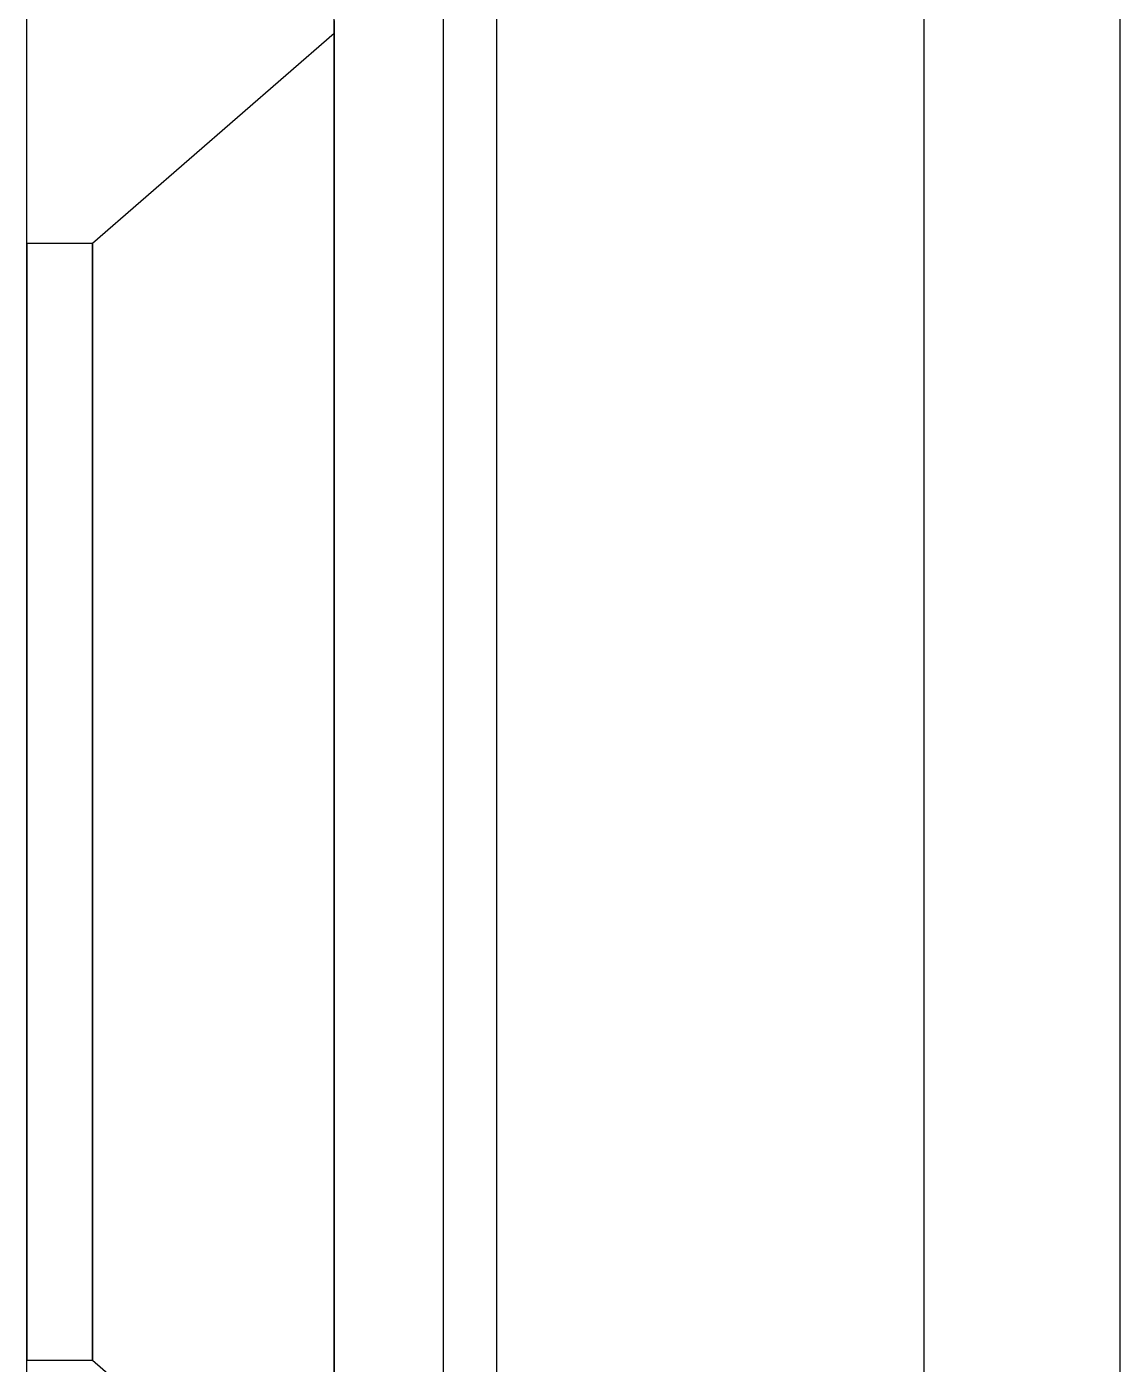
# Model space of a CAD drawing. Header units: metres. Extents: x 0 to 420, y 0 to 297.
# Drawn here: x 250.03 to 255.45, y 208.5 to 215.13 of the extents above; entities that cross this region are included whole.
import ezdxf

# ---------------------------------------------------------------- set-up
doc = ezdxf.new("R2010")
doc.units = ezdxf.units.M

msp = doc.modelspace()

# ---------------------------------------------------------------- linework, layer by layer
at = {"layer": 'GEOMETRY'}
for p, q in [((250.0342, 205.0683), (250.0342, 220.8163)), ((251.5582, 205.0683), (251.5582, 220.8163)), ((252.0976, 220.8163), (252.0976, 205.0683)), ((252.3622, 220.8163), (252.3622, 205.0683)), ((254.4806, 220.8163), (254.4806, 205.5763)), ((255.454, 205.5763), (255.454, 220.8163)), ((250.0342, 214.9094), (250.0342, 215.1635)), ((251.5582, 215.1635), (251.5582, 214.9094)), ((250.3602, 214.0599), (251.5582, 215.1013)), ((251.5582, 215.0804), (251.5582, 215.1013)), ((251.5582, 215.1013), (251.5582, 215.0804)), ((251.5582, 215.0596), (251.5582, 215.0804)), ((251.5582, 215.0804), (251.5582, 215.0596)), ((251.5582, 215.0387), (251.5582, 215.0596)), ((251.5582, 215.0596), (251.5582, 215.0387)), ((251.5582, 215.0178), (251.5582, 215.0387)), ((251.5582, 215.0387), (251.5582, 215.0178)), ((251.5582, 214.9794), (251.5582, 215.0178)), ((251.5582, 215.0178), (251.5582, 214.9794)), ((251.5582, 214.9178), (251.5582, 214.9794)), ((251.5582, 214.9794), (251.5582, 214.9178)), ((250.0342, 214.6394), (250.0342, 214.9094)), ((251.5582, 214.8561), (251.5582, 214.9178)), ((251.5582, 214.9178), (251.5582, 214.8561)), ((251.5582, 214.9094), (251.5582, 214.6394)), ((251.5582, 214.7945), (251.5582, 214.8561)), ((251.5582, 214.8561), (251.5582, 214.7945)), ((251.5582, 214.7328), (251.5582, 214.7945)), ((251.5582, 214.7945), (251.5582, 214.7328)), ((251.5582, 214.6389), (251.5582, 214.7328)), ((251.5582, 214.7328), (251.5582, 214.6389)), ((250.0342, 214.3668), (250.0342, 214.6394)), ((251.5582, 214.6394), (251.5582, 214.3668)), ((251.5582, 214.5396), (251.5582, 214.6389)), ((251.5582, 214.6389), (251.5582, 214.5396)), ((251.5582, 214.4403), (251.5582, 214.5396)), ((251.5582, 214.5396), (251.5582, 214.4403)), ((251.5582, 214.341), (251.5582, 214.4403)), ((251.5582, 214.4403), (251.5582, 214.341)), ((250.0342, 214.0941), (250.0342, 214.3668)), ((251.5582, 214.3668), (251.5582, 214.0941)), ((251.5582, 214.2324), (251.5582, 214.341)), ((251.5582, 214.341), (251.5582, 214.2324)), ((251.5582, 214.1004), (251.5582, 214.2324)), ((251.5582, 214.2324), (251.5582, 214.1004)), ((250.0342, 213.8214), (250.0342, 214.0941)), ((251.5582, 213.9685), (251.5582, 214.1004)), ((251.5582, 214.1004), (251.5582, 213.9685)), ((251.5582, 214.0941), (251.5582, 213.8214)), ((250.0342, 214.0599), (250.3602, 214.0599)), ((250.0342, 214.0599), (250.0342, 214.0448)), ((250.0342, 214.0448), (250.0342, 214.0599)), ((250.0342, 214.0448), (250.0342, 214.0296)), ((250.0342, 214.0296), (250.0342, 214.0448)), ((250.0342, 214.0296), (250.0342, 214.0144)), ((250.0342, 214.0144), (250.0342, 214.0296)), ((250.3602, 214.0448), (250.3602, 214.0599)), ((250.3602, 214.0599), (250.3602, 214.0448)), ((250.3602, 214.0296), (250.3602, 214.0448)), ((250.3602, 214.0448), (250.3602, 214.0296)), ((250.3602, 214.0144), (250.3602, 214.0296)), ((250.3602, 214.0296), (250.3602, 214.0144)), ((250.0342, 214.0144), (250.0342, 213.9992)), ((250.0342, 213.9992), (250.0342, 214.0144)), ((250.0342, 213.9992), (250.0342, 213.9713)), ((250.0342, 213.9713), (250.0342, 213.9992)), ((250.0342, 213.9713), (250.0342, 213.9265)), ((250.0342, 213.9265), (250.0342, 213.9713)), ((250.3602, 213.9992), (250.3602, 214.0144)), ((250.3602, 214.0144), (250.3602, 213.9992)), ((250.3602, 213.9713), (250.3602, 213.9992)), ((250.3602, 213.9992), (250.3602, 213.9713)), ((250.3602, 213.9265), (250.3602, 213.9713)), ((250.3602, 213.9713), (250.3602, 213.9265)), ((251.5582, 213.8365), (251.5582, 213.9685)), ((251.5582, 213.9685), (251.5582, 213.8365)), ((250.0342, 213.9265), (250.0342, 213.8817)), ((250.0342, 213.8817), (250.0342, 213.9265)), ((250.3602, 213.8817), (250.3602, 213.9265)), ((250.3602, 213.9265), (250.3602, 213.8817)), ((250.0342, 213.8817), (250.0342, 213.837)), ((250.0342, 213.837), (250.0342, 213.8817)), ((250.0342, 213.837), (250.0342, 213.7922)), ((250.0342, 213.7922), (250.0342, 213.837)), ((250.0342, 213.5444), (250.0342, 213.8214)), ((250.3602, 213.837), (250.3602, 213.8817)), ((250.3602, 213.8817), (250.3602, 213.837)), ((250.3602, 213.7922), (250.3602, 213.837)), ((250.3602, 213.837), (250.3602, 213.7922)), ((251.5582, 213.7045), (251.5582, 213.8365)), ((251.5582, 213.8365), (251.5582, 213.7045)), ((251.5582, 213.8214), (251.5582, 213.5444)), ((250.0342, 213.7922), (250.0342, 213.7239)), ((250.0342, 213.7239), (250.0342, 213.7922)), ((250.3602, 213.7239), (250.3602, 213.7922)), ((250.3602, 213.7922), (250.3602, 213.7239)), ((250.0342, 213.7239), (250.0342, 213.6518)), ((250.0342, 213.6518), (250.0342, 213.7239)), ((250.3602, 213.6518), (250.3602, 213.7239)), ((250.3602, 213.7239), (250.3602, 213.6518)), ((251.5582, 213.554), (251.5582, 213.7045)), ((251.5582, 213.7045), (251.5582, 213.554)), ((250.0342, 213.6518), (250.0342, 213.5796)), ((250.0342, 213.5796), (250.0342, 213.6518)), ((250.3602, 213.5796), (250.3602, 213.6518)), ((250.3602, 213.6518), (250.3602, 213.5796)), ((250.0342, 213.5796), (250.0342, 213.5075)), ((250.0342, 213.5075), (250.0342, 213.5796)), ((250.3602, 213.5075), (250.3602, 213.5796)), ((250.3602, 213.5796), (250.3602, 213.5075)), ((251.5582, 213.3959), (251.5582, 213.554)), ((251.5582, 213.554), (251.5582, 213.3959)), ((250.0342, 213.2566), (250.0342, 213.5444)), ((250.0342, 213.5075), (250.0342, 213.4285)), ((250.0342, 213.4285), (250.0342, 213.5075)), ((250.3602, 213.4285), (250.3602, 213.5075)), ((250.3602, 213.5075), (250.3602, 213.4285)), ((251.5582, 213.5444), (251.5582, 213.2566)), ((250.0342, 213.4285), (250.0342, 213.3326)), ((250.0342, 213.3326), (250.0342, 213.4285)), ((250.3602, 213.3326), (250.3602, 213.4285)), ((250.3602, 213.4285), (250.3602, 213.3326)), ((251.5582, 213.2379), (251.5582, 213.3959)), ((251.5582, 213.3959), (251.5582, 213.2379)), ((250.0342, 213.3326), (250.0342, 213.2367)), ((250.0342, 213.2367), (250.0342, 213.3326)), ((250.3602, 213.2367), (250.3602, 213.3326)), ((250.3602, 213.3326), (250.3602, 213.2367)), ((250.0342, 212.9688), (250.0342, 213.2566)), ((250.0342, 213.2367), (250.0342, 213.1408)), ((250.0342, 213.1408), (250.0342, 213.2367)), ((250.3602, 213.1408), (250.3602, 213.2367)), ((250.3602, 213.2367), (250.3602, 213.1408)), ((251.5582, 213.2566), (251.5582, 212.9688)), ((251.5582, 213.0799), (251.5582, 213.2379)), ((251.5582, 213.2379), (251.5582, 213.0799)), ((250.0342, 213.1408), (250.0342, 213.0449)), ((250.0342, 213.0449), (250.0342, 213.1408)), ((250.3602, 213.0449), (250.3602, 213.1408)), ((250.3602, 213.1408), (250.3602, 213.0449)), ((250.0342, 213.0449), (250.0342, 212.9355)), ((250.0342, 212.9355), (250.0342, 213.0449)), ((250.3602, 212.9355), (250.3602, 213.0449)), ((250.3602, 213.0449), (250.3602, 212.9355)), ((251.5582, 212.9193), (251.5582, 213.0799)), ((251.5582, 213.0799), (251.5582, 212.9193)), ((250.0342, 212.681), (250.0342, 212.9688)), ((251.5582, 212.9688), (251.5582, 212.681)), ((250.0342, 212.9355), (250.0342, 212.8207)), ((250.0342, 212.8207), (250.0342, 212.9355)), ((250.3602, 212.8207), (250.3602, 212.9355)), ((250.3602, 212.9355), (250.3602, 212.8207)), ((251.5582, 212.7431), (251.5582, 212.9193)), ((251.5582, 212.9193), (251.5582, 212.7431)), ((250.0342, 212.8207), (250.0342, 212.7059)), ((250.0342, 212.7059), (250.0342, 212.8207)), ((250.3602, 212.7059), (250.3602, 212.8207)), ((250.3602, 212.8207), (250.3602, 212.7059)), ((250.0342, 212.7059), (250.0342, 212.591)), ((250.0342, 212.591), (250.0342, 212.7059)), ((250.3602, 212.591), (250.3602, 212.7059)), ((250.3602, 212.7059), (250.3602, 212.591)), ((251.5582, 212.567), (251.5582, 212.7431)), ((251.5582, 212.7431), (251.5582, 212.567)), ((250.0342, 212.3931), (250.0342, 212.681)), ((251.5582, 212.681), (251.5582, 212.3931)), ((250.0342, 212.591), (250.0342, 212.4743)), ((250.0342, 212.4743), (250.0342, 212.591)), ((250.3602, 212.4743), (250.3602, 212.591)), ((250.3602, 212.591), (250.3602, 212.4743)), ((251.5582, 212.3908), (251.5582, 212.567)), ((251.5582, 212.567), (251.5582, 212.3908)), ((250.0342, 212.4743), (250.0342, 212.3463)), ((250.0342, 212.3463), (250.0342, 212.4743)), ((250.3602, 212.3463), (250.3602, 212.4743)), ((250.3602, 212.4743), (250.3602, 212.3463)), ((250.0342, 212.0971), (250.0342, 212.3931)), ((251.5582, 212.3931), (251.5582, 212.0971)), ((251.5582, 212.2146), (251.5582, 212.3908)), ((251.5582, 212.3908), (251.5582, 212.2146)), ((250.0342, 212.3463), (250.0342, 212.2183)), ((250.0342, 212.2183), (250.0342, 212.3463)), ((250.3602, 212.2183), (250.3602, 212.3463)), ((250.3602, 212.3463), (250.3602, 212.2183)), ((250.0342, 212.2183), (250.0342, 212.0903)), ((250.0342, 212.0903), (250.0342, 212.2183)), ((250.3602, 212.0903), (250.3602, 212.2183)), ((250.3602, 212.2183), (250.3602, 212.0903)), ((251.5582, 212.0332), (251.5582, 212.2146)), ((251.5582, 212.2146), (251.5582, 212.0332)), ((250.0342, 211.7977), (250.0342, 212.0971)), ((251.5582, 212.0971), (251.5582, 211.7977)), ((250.0342, 212.0903), (250.0342, 211.9623)), ((250.0342, 211.9623), (250.0342, 212.0903)), ((250.3602, 211.9623), (250.3602, 212.0903)), ((250.3602, 212.0903), (250.3602, 211.9623)), ((251.5582, 211.8477), (251.5582, 212.0332)), ((251.5582, 212.0332), (251.5582, 211.8477)), ((250.0342, 211.9623), (250.0342, 211.8304)), ((250.0342, 211.8304), (250.0342, 211.9623)), ((250.3602, 211.8304), (250.3602, 211.9623)), ((250.3602, 211.9623), (250.3602, 211.8304)), ((250.0342, 211.8304), (250.0342, 211.6956)), ((250.0342, 211.6956), (250.0342, 211.8304)), ((250.3602, 211.6956), (250.3602, 211.8304)), ((250.3602, 211.8304), (250.3602, 211.6956)), ((251.5582, 211.6623), (251.5582, 211.8477)), ((251.5582, 211.8477), (251.5582, 211.6623)), ((250.0342, 211.4983), (250.0342, 211.7977)), ((251.5582, 211.7977), (251.5582, 211.4983)), ((250.0342, 211.6956), (250.0342, 211.5609)), ((250.0342, 211.5609), (250.0342, 211.6956)), ((250.3602, 211.5609), (250.3602, 211.6956)), ((250.3602, 211.6956), (250.3602, 211.5609)), ((251.5582, 211.4768), (251.5582, 211.6623)), ((251.5582, 211.6623), (251.5582, 211.4768)), ((250.0342, 211.5609), (250.0342, 211.4261)), ((250.0342, 211.4261), (250.0342, 211.5609)), ((250.0342, 211.199), (250.0342, 211.4983)), ((250.3602, 211.4261), (250.3602, 211.5609)), ((250.3602, 211.5609), (250.3602, 211.4261)), ((251.5582, 211.4983), (251.5582, 211.199)), ((251.5582, 211.2913), (251.5582, 211.4768)), ((251.5582, 211.4768), (251.5582, 211.2913)), ((250.0342, 211.4261), (250.0342, 211.2913)), ((250.0342, 211.2913), (250.0342, 211.4261)), ((250.3602, 211.2913), (250.3602, 211.4261)), ((250.3602, 211.4261), (250.3602, 211.2913)), ((250.0342, 211.2913), (250.0342, 211.1566)), ((250.0342, 211.1566), (250.0342, 211.2913)), ((250.3602, 211.1566), (250.3602, 211.2913)), ((250.3602, 211.2913), (250.3602, 211.1566)), ((251.5582, 211.1059), (251.5582, 211.2913)), ((251.5582, 211.2913), (251.5582, 211.1059)), ((250.0342, 210.8985), (250.0342, 211.199)), ((251.5582, 211.199), (251.5582, 210.8985)), ((250.0342, 211.1566), (250.0342, 211.0218)), ((250.0342, 211.0218), (250.0342, 211.1566)), ((250.3602, 211.0218), (250.3602, 211.1566)), ((250.3602, 211.1566), (250.3602, 211.0218)), ((251.5582, 210.9204), (251.5582, 211.1059)), ((251.5582, 211.1059), (251.5582, 210.9204)), ((250.0342, 211.0218), (250.0342, 210.887)), ((250.0342, 210.887), (250.0342, 211.0218)), ((250.3602, 210.887), (250.3602, 211.0218)), ((250.3602, 211.0218), (250.3602, 210.887)), ((251.5582, 210.735), (251.5582, 210.9204)), ((251.5582, 210.9204), (251.5582, 210.735)), ((250.0342, 210.5913), (250.0342, 210.8985)), ((250.0342, 210.887), (250.0342, 210.7523)), ((250.0342, 210.7523), (250.0342, 210.887)), ((250.3602, 210.7523), (250.3602, 210.887)), ((250.3602, 210.887), (250.3602, 210.7523)), ((251.5582, 210.8985), (251.5582, 210.5913)), ((250.0342, 210.7523), (250.0342, 210.6204)), ((250.0342, 210.6204), (250.0342, 210.7523)), ((250.3602, 210.6204), (250.3602, 210.7523)), ((250.3602, 210.7523), (250.3602, 210.6204)), ((251.5582, 210.5495), (251.5582, 210.735)), ((251.5582, 210.735), (251.5582, 210.5495)), ((250.0342, 210.6204), (250.0342, 210.4924)), ((250.0342, 210.4924), (250.0342, 210.6204)), ((250.0342, 210.2842), (250.0342, 210.5913)), ((250.3602, 210.4924), (250.3602, 210.6204)), ((250.3602, 210.6204), (250.3602, 210.4924)), ((251.5582, 210.5913), (251.5582, 210.2842)), ((251.5582, 210.368), (251.5582, 210.5495)), ((251.5582, 210.5495), (251.5582, 210.368)), ((250.0342, 210.4924), (250.0342, 210.3644)), ((250.0342, 210.3644), (250.0342, 210.4924)), ((250.3602, 210.3644), (250.3602, 210.4924)), ((250.3602, 210.4924), (250.3602, 210.3644)), ((250.0342, 210.3644), (250.0342, 210.2364)), ((250.0342, 210.2364), (250.0342, 210.3644)), ((250.3602, 210.2364), (250.3602, 210.3644)), ((250.3602, 210.3644), (250.3602, 210.2364)), ((251.5582, 210.1919), (251.5582, 210.368)), ((251.5582, 210.368), (251.5582, 210.1919)), ((250.0342, 209.9771), (250.0342, 210.2842)), ((250.0342, 210.2364), (250.0342, 210.1084)), ((250.0342, 210.1084), (250.0342, 210.2364)), ((250.3602, 210.1084), (250.3602, 210.2364)), ((250.3602, 210.2364), (250.3602, 210.1084)), ((251.5582, 210.2842), (251.5582, 209.9771)), ((251.5582, 210.0157), (251.5582, 210.1919)), ((251.5582, 210.1919), (251.5582, 210.0157)), ((250.0342, 210.1084), (250.0342, 209.9917)), ((250.0342, 209.9917), (250.0342, 210.1084)), ((250.3602, 209.9917), (250.3602, 210.1084)), ((250.3602, 210.1084), (250.3602, 209.9917)), ((250.0342, 209.9917), (250.0342, 209.8768)), ((250.0342, 209.8768), (250.0342, 209.9917)), ((250.0342, 209.6699), (250.0342, 209.9771)), ((250.3602, 209.8768), (250.3602, 209.9917)), ((250.3602, 209.9917), (250.3602, 209.8768)), ((251.5582, 209.8396), (251.5582, 210.0157)), ((251.5582, 210.0157), (251.5582, 209.8396)), ((251.5582, 209.9771), (251.5582, 209.6699)), ((250.0342, 209.8768), (250.0342, 209.762)), ((250.0342, 209.762), (250.0342, 209.8768)), ((250.3602, 209.762), (250.3602, 209.8768)), ((250.3602, 209.8768), (250.3602, 209.762)), ((251.5582, 209.6634), (251.5582, 209.8396)), ((251.5582, 209.8396), (251.5582, 209.6634)), ((250.0342, 209.762), (250.0342, 209.6472)), ((250.0342, 209.6472), (250.0342, 209.762)), ((250.3602, 209.6472), (250.3602, 209.762)), ((250.3602, 209.762), (250.3602, 209.6472)), ((250.0342, 209.3605), (250.0342, 209.6699)), ((250.0342, 209.6472), (250.0342, 209.5378)), ((250.0342, 209.5378), (250.0342, 209.6472)), ((250.3602, 209.5378), (250.3602, 209.6472)), ((250.3602, 209.6472), (250.3602, 209.5378)), ((251.5582, 209.6699), (251.5582, 209.3605)), ((251.5582, 209.5028), (251.5582, 209.6634)), ((251.5582, 209.6634), (251.5582, 209.5028)), ((250.0342, 209.5378), (250.0342, 209.4419)), ((250.0342, 209.4419), (250.0342, 209.5378)), ((250.3602, 209.4419), (250.3602, 209.5378)), ((250.3602, 209.5378), (250.3602, 209.4419)), ((250.0342, 209.4419), (250.0342, 209.346)), ((250.0342, 209.346), (250.0342, 209.4419)), ((250.3602, 209.346), (250.3602, 209.4419)), ((250.3602, 209.4419), (250.3602, 209.346)), ((251.5582, 209.3448), (251.5582, 209.5028)), ((251.5582, 209.5028), (251.5582, 209.3448)), ((250.0342, 209.0495), (250.0342, 209.3605)), ((250.0342, 209.346), (250.0342, 209.2501)), ((250.0342, 209.2501), (250.0342, 209.346)), ((250.3602, 209.2501), (250.3602, 209.346)), ((250.3602, 209.346), (250.3602, 209.2501)), ((251.5582, 209.3605), (251.5582, 209.0495)), ((251.5582, 209.1867), (251.5582, 209.3448)), ((251.5582, 209.3448), (251.5582, 209.1867)), ((250.0342, 209.2501), (250.0342, 209.1542)), ((250.0342, 209.1542), (250.0342, 209.2501)), ((250.3602, 209.1542), (250.3602, 209.2501)), ((250.3602, 209.2501), (250.3602, 209.1542)), ((251.5582, 209.0287), (251.5582, 209.1867)), ((251.5582, 209.1867), (251.5582, 209.0287)), ((250.0342, 209.1542), (250.0342, 209.0752)), ((250.0342, 209.0752), (250.0342, 209.1542)), ((250.3602, 209.0752), (250.3602, 209.1542)), ((250.3602, 209.1542), (250.3602, 209.0752)), ((250.0342, 209.0752), (250.0342, 209.0031)), ((250.0342, 209.0031), (250.0342, 209.0752)), ((250.0342, 208.7384), (250.0342, 209.0495)), ((250.3602, 209.0031), (250.3602, 209.0752)), ((250.3602, 209.0752), (250.3602, 209.0031)), ((251.5582, 209.0495), (251.5582, 208.7384)), ((250.0342, 209.0031), (250.0342, 208.9309)), ((250.0342, 208.9309), (250.0342, 209.0031)), ((250.3602, 208.9309), (250.3602, 209.0031)), ((250.3602, 209.0031), (250.3602, 208.9309)), ((251.5582, 208.8781), (251.5582, 209.0287)), ((251.5582, 209.0287), (251.5582, 208.8781)), ((250.0342, 208.9309), (250.0342, 208.8588)), ((250.0342, 208.8588), (250.0342, 208.9309)), ((250.3602, 208.8588), (250.3602, 208.9309)), ((250.3602, 208.9309), (250.3602, 208.8588)), ((250.0342, 208.8588), (250.0342, 208.7905)), ((250.0342, 208.7905), (250.0342, 208.8588)), ((250.3602, 208.7905), (250.3602, 208.8588)), ((250.3602, 208.8588), (250.3602, 208.7905)), ((251.5582, 208.7462), (251.5582, 208.8781)), ((251.5582, 208.8781), (251.5582, 208.7462)), ((250.0342, 208.7905), (250.0342, 208.7457)), ((250.0342, 208.7457), (250.0342, 208.7905)), ((250.3602, 208.7457), (250.3602, 208.7905)), ((250.3602, 208.7905), (250.3602, 208.7457)), ((250.0342, 208.7457), (250.0342, 208.7009)), ((250.0342, 208.7009), (250.0342, 208.7457)), ((250.0342, 208.4274), (250.0342, 208.7384)), ((250.3602, 208.7009), (250.3602, 208.7457)), ((250.3602, 208.7457), (250.3602, 208.7009)), ((251.5582, 208.6142), (251.5582, 208.7462)), ((251.5582, 208.7462), (251.5582, 208.6142)), ((251.5582, 208.7384), (251.5582, 208.4274)), ((250.0342, 208.7009), (250.0342, 208.6561)), ((250.0342, 208.6561), (250.0342, 208.7009)), ((250.0342, 208.6561), (250.0342, 208.6114)), ((250.0342, 208.6114), (250.0342, 208.6561)), ((250.3602, 208.6561), (250.3602, 208.7009)), ((250.3602, 208.7009), (250.3602, 208.6561)), ((250.3602, 208.6114), (250.3602, 208.6561)), ((250.3602, 208.6561), (250.3602, 208.6114)), ((250.0342, 208.6114), (250.0342, 208.5835)), ((250.0342, 208.5835), (250.0342, 208.6114)), ((250.0342, 208.5835), (250.0342, 208.5683)), ((250.0342, 208.5683), (250.0342, 208.5835)), ((250.3602, 208.5835), (250.3602, 208.6114)), ((250.3602, 208.6114), (250.3602, 208.5835)), ((250.3602, 208.5683), (250.3602, 208.5835)), ((250.3602, 208.5835), (250.3602, 208.5683)), ((251.5582, 208.4822), (251.5582, 208.6142)), ((251.5582, 208.6142), (251.5582, 208.4822)), ((250.0342, 208.5683), (250.0342, 208.5531)), ((250.0342, 208.5531), (250.0342, 208.5683)), ((250.0342, 208.5531), (250.0342, 208.5379)), ((250.0342, 208.5379), (250.0342, 208.5531)), ((250.0342, 208.5379), (250.0342, 208.5227)), ((250.0342, 208.5227), (250.0342, 208.5379)), ((250.0342, 208.5227), (250.3602, 208.5227)), ((250.3602, 208.5531), (250.3602, 208.5683)), ((250.3602, 208.5683), (250.3602, 208.5531)), ((250.3602, 208.5379), (250.3602, 208.5531)), ((250.3602, 208.5531), (250.3602, 208.5379)), ((250.3602, 208.5227), (250.3602, 208.5379)), ((250.3602, 208.5379), (250.3602, 208.5227)), ((250.3602, 208.5227), (251.5582, 207.4813))]:
    msp.add_line(p, q, dxfattribs=at)

doc.saveas('drawing.dxf')
